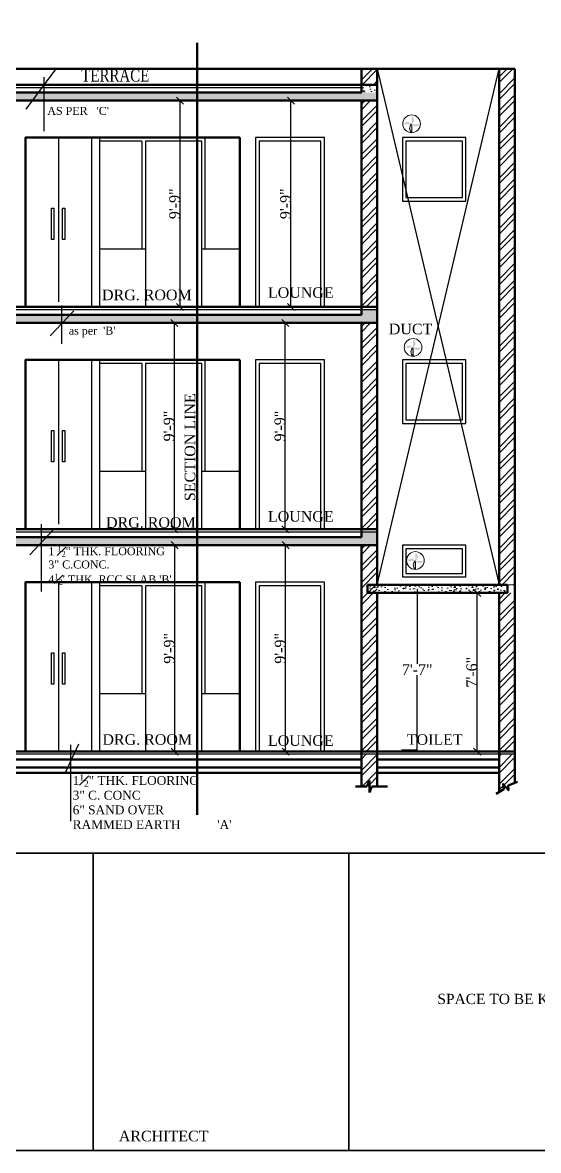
# Model space of a CAD drawing. Header units: feet. Extents: x 37458 to 42412, y -3338 to -325.
# Drawn here: x 41150 to 41442, y -1477 to -838 of the extents above; entities that cross this region are included whole.
import ezdxf

# ---------------------------------------------------------------- set-up
doc = ezdxf.new("R2010")
doc.units = ezdxf.units.FT
doc.header["$MEASUREMENT"] = 0
doc.header["$PDMODE"] = 35
doc.header["$PDSIZE"] = 8
doc.layers.get('Defpoints').update_dxf_attribs({"color": 52})
for name, color, linetype, plot in [('BLK_1_FLR_0_REGULAR_ROOM_2', 1, 'Continuous', False), ('BLK_1_FLR_0_REGULAR_ROOM_3', 1, 'Continuous', False), ('BLK_1_FLR_0_WC_BATH_HT', 3, 'Continuous', False), ('BLK_1_FLR_1_REGULAR_ROOM_4', 1, 'Continuous', False), ('BLK_1_FLR_1_REGULAR_ROOM_5', 1, 'Continuous', False), ('BLK_1_FLR_2_REGULAR_ROOM_4', 1, 'Continuous', False), ('BLK_1_FLR_2_REGULAR_ROOM_5', 1, 'Continuous', False)]:
    doc.layers.add(name, color=color, linetype=linetype, plot=plot)
for name, color, linetype, lineweight in [('dimensiom', 35, 'Continuous', 25), ('HAT', 8, 'Continuous', 13), ('Jonry', 243, 'Continuous', 20), ('SEAL', 102, 'Continuous', 35), ('TEXT', 7, 'Continuous', 30), ('walls', 1, 'Continuous', 50), ('WIN', 141, 'Continuous', 25)]:
    doc.layers.add(name, color=color, linetype=linetype, lineweight=lineweight)
doc.styles.add("4''", font='romai___.ttf', dxfattribs={"height": 7})
doc.styles.add('ARIEL', font='arial.ttf', dxfattribs={"width": 0.8, "height": 9})
doc.styles.get("Standard").update_dxf_attribs({"font": 'times.ttf', "height": 6})
doc.dimstyles.new('arrow', dxfattribs={"dimtxt": 6, "dimasz": 4, "dimexe": 3, "dimexo": 6, "dimgap": 0, "dimtad": 1, "dimzin": 3, "dimdsep": 46, "dimlunit": 4, "dimtxsty": 'Standard', "dimblk": 'OBLIQUE', "dimcen": 12, "dimclrd": 7, "dimclre": 256, "dimclrt": 7, "dimadec": 0, "dimazin": 0, "dimtfac": 1, "dimtofl": 0, "dimtmove": 0, "dimatfit": 3, "dimfxl": 3, "dimfxlon": 1, "dimtolj": 1, "dimtzin": 0, "dimlwd": -1, "dimlwe": -1, "dimarcsym": 0})
doc.dimstyles.get("Standard").update_dxf_attribs({"dimtxt": 0.18, "dimasz": 0.18, "dimexe": 0.18, "dimexo": 0.0625, "dimgap": 0.09, "dimtad": 0, "dimtih": 1, "dimtoh": 1, "dimdec": 1, "dimzin": 0, "dimdsep": 46, "dimlunit": 4, "dimtxsty": 'Standard', "dimcen": 0.09, "dimadec": 0, "dimazin": 0, "dimtfac": 1, "dimtdec": 1, "dimtofl": 0, "dimtmove": 0, "dimatfit": 3, "dimfxl": 1, "dimtolj": 1, "dimtzin": 0, "dimarcsym": 0})
pattern_1 = [(45, (0, -0.24), (-4.7729708, 4.7729708), []), (45, (3.182, -0.24), (-4.7729708, 4.7729708), [])]
pattern_2 = [(50, (0, -0.24), (7.1726018, -0.62752135), [0.75, -8.25]), (355, (0, -0.24), (-1.3875133, 7.5219213), [0.6, -6.6]), (100.4514, (0.598, -0.292), (5.7850938, 6.8943954), [0.6374019, -7.0114211]), (46.1842, (0, 1.76), (10.6724105, -1.6551901), [1.125, -12.375]), (96.6356, (0.889, 1.622), (9.346627, 9.7411787), [0.956103, -10.51713]), (351.1842, (0, 1.76), (9.3466195, 9.741186), [0.9, -9.9]), (21, (1, 1.26), (5.9690705, -4.0261889), [0.75, -8.25]), (326, (1, 1.26), (2.4331533, 7.2515005), [0.6, -6.6]), (71.4514, (1.4974, 0.9245), (8.4022263, 3.225305), [0.6374019, -7.0114211]), (37.5, (0, -0.24), (0.12159855, 3.32893854), [0, -6.52, 0, -6.7, 0, -6.625]), (7.5, (0, -0.24), (2.63069537, 3.94411712), [0, -3.82, 0, -6.37, 0, -2.525]), (327.5, (-2.23, -0.24), (5.33822436, -0.22554872), [0, -2.5, 0, -7.8, 0, -10.35]), (317.5, (-3.23, -0.24), (5.8318617, 1.0010498), [0, -3.25, 0, -5.18, 0, -7.35])]

# ---------------------------------------------------------------- blocks, each defined once
blk = doc.blocks.new('_Oblique')
at = {"layer": 'dimensiom', "color": 0, "lineweight": -2}
blk.add_line((-0.5, -0.5), (0.5, 0.5), dxfattribs=at)
blk = doc.blocks.new('*D297')
at = {"layer": 'Defpoints', "color": 0, "ltscale": 0.75, "transparency": 16777216}
for p in [(41407.38, -1161.37), (41419.78, -1161.37), (41414.25, -1251.37, -180.94)]:
    blk.add_point(p, dxfattribs=at)
at = {"layer": 'dimensiom', "ltscale": 0.75, "transparency": 16777216}
for p, q in [((41410.38, -1161.37), (41404.38, -1161.37)), ((41404.71, -1251.37), (41404.38, -1251.37))]:
    blk.add_line(p, q, dxfattribs=at)
at = {"layer": 'dimensiom', "color": 7, "ltscale": 0.75, "transparency": 16777216}
blk.add_line((41407.38, -1251.37), (41407.38, -1161.37), dxfattribs=at)
at = {"layer": 'dimensiom', "color": 7, "ltscale": 0.75, "transparency": 16777216, "xscale": 4, "yscale": 4, "zscale": 4}
for p, rotation in [((41407.38, -1161.37), 90), ((41407.38, -1251.37), 270)]:
    blk.add_blockref('_Oblique', p, dxfattribs=dict(at, rotation=rotation))
at = {"layer": 'dimensiom', "color": 7, "ltscale": 0.75, "transparency": 16777216, "insert": (41404.32, -1206.37), "char_height": 6, "attachment_point": 5, "rotation": 90}
blk.add_mtext('\\A1;7\'-6"', dxfattribs=at)
blk = doc.blocks.new('*D369')
at = {"layer": 'BLK_1_FLR_0_WC_BATH_HT', "color": 0, "lineweight": -2, "transparency": 16777216}
for p, q in [((41373.37, -1159.55), (41373.37, -1201.72)), ((41373.44, -1159.37), (41373.55, -1159.37)), ((41373.37, -1250.19), (41373.37, -1208.02)), ((41364.49, -1250.37), (41373.55, -1250.37))]:
    blk.add_line(p, q, dxfattribs=at)
at = {"layer": 'BLK_1_FLR_0_WC_BATH_HT', "color": 0, "transparency": 16777216}
for points in [[(41373.34, -1159.55), (41373.4, -1159.55), (41373.37, -1159.37)], [(41373.34, -1250.19), (41373.4, -1250.19), (41373.37, -1250.37)]]:
    blk.add_solid(points, dxfattribs=at)
at = {"layer": 'Defpoints', "color": 0, "transparency": 16777216}
for p in [(41373.37, -1159.37, -0.26), (41373.37, -1159.37), (41364.43, -1250.37)]:
    blk.add_point(p, dxfattribs=at)
at = {"layer": 'BLK_1_FLR_0_WC_BATH_HT', "color": 0, "transparency": 16777216, "insert": (41373.37, -1204.87), "char_height": 6, "attachment_point": 5}
blk.add_mtext('\\A1;7\'-7"', dxfattribs=at)
blk = doc.blocks.new('*D382')
at = {"layer": 'BLK_1_FLR_0_REGULAR_ROOM_2', "color": 7, "ltscale": 0.75, "transparency": 16777216}
blk.add_line((41235.91, -1251.37), (41235.91, -1134.37), dxfattribs=at)
at = {"layer": 'BLK_1_FLR_0_REGULAR_ROOM_2', "ltscale": 0.75, "transparency": 16777216}
for p, q in [((41238.82, -1134.37), (41238.91, -1134.37)), ((41238.86, -1251.37), (41238.91, -1251.37))]:
    blk.add_line(p, q, dxfattribs=at)
at = {"layer": 'Defpoints', "color": 0, "ltscale": 0.75, "transparency": 16777216}
for p in [(41226.93, -1134.37, -1146.48), (41235.91, -1134.37), (41225.39, -1251.37, -2582.82)]:
    blk.add_point(p, dxfattribs=at)
at = {"layer": 'BLK_1_FLR_0_REGULAR_ROOM_2', "color": 7, "ltscale": 0.75, "transparency": 16777216, "xscale": 4, "yscale": 4, "zscale": 4}
for p, rotation in [((41235.91, -1134.37), 90), ((41235.91, -1251.37), 270)]:
    blk.add_blockref('_Oblique', p, dxfattribs=dict(at, rotation=rotation))
at = {"layer": 'BLK_1_FLR_0_REGULAR_ROOM_2', "color": 7, "ltscale": 0.75, "transparency": 16777216, "insert": (41232.85, -1192.87), "char_height": 6, "attachment_point": 5, "rotation": 90}
blk.add_mtext('\\A1;9\'-9"', dxfattribs=at)
blk = doc.blocks.new('*D383')
at = {"layer": 'BLK_1_FLR_0_REGULAR_ROOM_3', "color": 7, "ltscale": 0.75, "transparency": 16777216}
blk.add_line((41298.77, -1251.37), (41298.77, -1134.37), dxfattribs=at)
at = {"layer": 'BLK_1_FLR_0_REGULAR_ROOM_3', "ltscale": 0.75, "transparency": 16777216}
for p, q in [((41301.68, -1134.37), (41301.77, -1134.37)), ((41301.73, -1251.37), (41301.77, -1251.37))]:
    blk.add_line(p, q, dxfattribs=at)
at = {"layer": 'Defpoints', "color": 0, "ltscale": 0.75, "transparency": 16777216}
for p in [(41289.79, -1134.37, -1146.48), (41298.77, -1134.37), (41288.25, -1251.37, -2582.82)]:
    blk.add_point(p, dxfattribs=at)
at = {"layer": 'BLK_1_FLR_0_REGULAR_ROOM_3', "color": 7, "ltscale": 0.75, "transparency": 16777216, "xscale": 4, "yscale": 4, "zscale": 4}
for p, rotation in [((41298.77, -1134.37), 90), ((41298.77, -1251.37), 270)]:
    blk.add_blockref('_Oblique', p, dxfattribs=dict(at, rotation=rotation))
at = {"layer": 'BLK_1_FLR_0_REGULAR_ROOM_3', "color": 7, "ltscale": 0.75, "transparency": 16777216, "insert": (41295.71, -1192.87), "char_height": 6, "attachment_point": 5, "rotation": 90}
blk.add_mtext('\\A1;9\'-9"', dxfattribs=at)
blk = doc.blocks.new('*D389')
at = {"layer": 'BLK_1_FLR_1_REGULAR_ROOM_4', "color": 7, "ltscale": 0.75, "transparency": 16777216}
blk.add_line((41235.75, -1125.37), (41235.75, -1008.37), dxfattribs=at)
at = {"layer": 'BLK_1_FLR_1_REGULAR_ROOM_4', "ltscale": 0.75, "transparency": 16777216}
for p, q in [((41238.66, -1008.37), (41238.75, -1008.37)), ((41238.7, -1125.37), (41238.75, -1125.37))]:
    blk.add_line(p, q, dxfattribs=at)
at = {"layer": 'Defpoints', "color": 0, "ltscale": 0.75, "transparency": 16777216}
for p in [(41226.77, -1008.37, -1146.48), (41235.75, -1008.37), (41225.23, -1125.37, -2582.82)]:
    blk.add_point(p, dxfattribs=at)
at = {"layer": 'BLK_1_FLR_1_REGULAR_ROOM_4', "color": 7, "ltscale": 0.75, "transparency": 16777216, "xscale": 4, "yscale": 4, "zscale": 4}
for p, rotation in [((41235.75, -1008.37), 90), ((41235.75, -1125.37), 270)]:
    blk.add_blockref('_Oblique', p, dxfattribs=dict(at, rotation=rotation))
at = {"layer": 'BLK_1_FLR_1_REGULAR_ROOM_4', "color": 7, "ltscale": 0.75, "transparency": 16777216, "insert": (41232.69, -1066.87), "char_height": 6, "attachment_point": 5, "rotation": 90}
blk.add_mtext('\\A1;9\'-9"', dxfattribs=at)
blk = doc.blocks.new('*D390')
at = {"layer": 'BLK_1_FLR_1_REGULAR_ROOM_5', "color": 7, "ltscale": 0.75, "transparency": 16777216}
blk.add_line((41298.61, -1125.37), (41298.61, -1008.37), dxfattribs=at)
at = {"layer": 'BLK_1_FLR_1_REGULAR_ROOM_5', "ltscale": 0.75, "transparency": 16777216}
for p, q in [((41301.52, -1008.37), (41301.61, -1008.37)), ((41301.57, -1125.37), (41301.61, -1125.37))]:
    blk.add_line(p, q, dxfattribs=at)
at = {"layer": 'Defpoints', "color": 0, "ltscale": 0.75, "transparency": 16777216}
for p in [(41289.63, -1008.37, -1146.48), (41298.61, -1008.37), (41288.09, -1125.37, -2582.82)]:
    blk.add_point(p, dxfattribs=at)
at = {"layer": 'BLK_1_FLR_1_REGULAR_ROOM_5', "color": 7, "ltscale": 0.75, "transparency": 16777216, "xscale": 4, "yscale": 4, "zscale": 4}
for p, rotation in [((41298.61, -1008.37), 90), ((41298.61, -1125.37), 270)]:
    blk.add_blockref('_Oblique', p, dxfattribs=dict(at, rotation=rotation))
at = {"layer": 'BLK_1_FLR_1_REGULAR_ROOM_5', "color": 7, "ltscale": 0.75, "transparency": 16777216, "insert": (41295.55, -1066.87), "char_height": 6, "attachment_point": 5, "rotation": 90}
blk.add_mtext('\\A1;9\'-9"', dxfattribs=at)
blk = doc.blocks.new('*D391')
at = {"layer": 'BLK_1_FLR_2_REGULAR_ROOM_4', "color": 7, "ltscale": 0.75, "transparency": 16777216}
blk.add_line((41238.94, -999.37), (41238.94, -882.37), dxfattribs=at)
at = {"layer": 'BLK_1_FLR_2_REGULAR_ROOM_4', "ltscale": 0.75, "transparency": 16777216}
for p, q in [((41241.84, -882.37), (41241.94, -882.37)), ((41241.89, -999.37), (41241.94, -999.37))]:
    blk.add_line(p, q, dxfattribs=at)
at = {"layer": 'Defpoints', "color": 0, "ltscale": 0.75, "transparency": 16777216}
for p in [(41229.96, -882.37, -1146.48), (41238.94, -882.37), (41228.42, -999.37, -2582.82)]:
    blk.add_point(p, dxfattribs=at)
at = {"layer": 'BLK_1_FLR_2_REGULAR_ROOM_4', "color": 7, "ltscale": 0.75, "transparency": 16777216, "xscale": 4, "yscale": 4, "zscale": 4}
for p, rotation in [((41238.94, -882.37), 90), ((41238.94, -999.37), 270)]:
    blk.add_blockref('_Oblique', p, dxfattribs=dict(at, rotation=rotation))
at = {"layer": 'BLK_1_FLR_2_REGULAR_ROOM_4', "color": 7, "ltscale": 0.75, "transparency": 16777216, "insert": (41235.88, -940.87), "char_height": 6, "attachment_point": 5, "rotation": 90}
blk.add_mtext('\\A1;9\'-9"', dxfattribs=at)
blk = doc.blocks.new('*D392')
at = {"layer": 'BLK_1_FLR_2_REGULAR_ROOM_5', "color": 7, "ltscale": 0.75, "transparency": 16777216}
blk.add_line((41301.8, -999.37), (41301.8, -882.37), dxfattribs=at)
at = {"layer": 'BLK_1_FLR_2_REGULAR_ROOM_5', "ltscale": 0.75, "transparency": 16777216}
for p, q in [((41304.71, -882.37), (41304.8, -882.37)), ((41304.75, -999.37), (41304.8, -999.37))]:
    blk.add_line(p, q, dxfattribs=at)
at = {"layer": 'Defpoints', "color": 0, "ltscale": 0.75, "transparency": 16777216}
for p in [(41292.82, -882.37, -1146.48), (41301.8, -882.37), (41291.28, -999.37, -2582.82)]:
    blk.add_point(p, dxfattribs=at)
at = {"layer": 'BLK_1_FLR_2_REGULAR_ROOM_5', "color": 7, "ltscale": 0.75, "transparency": 16777216, "xscale": 4, "yscale": 4, "zscale": 4}
for p, rotation in [((41301.8, -882.37), 90), ((41301.8, -999.37), 270)]:
    blk.add_blockref('_Oblique', p, dxfattribs=dict(at, rotation=rotation))
at = {"layer": 'BLK_1_FLR_2_REGULAR_ROOM_5', "color": 7, "ltscale": 0.75, "transparency": 16777216, "insert": (41298.74, -940.87), "char_height": 6, "attachment_point": 5, "rotation": 90}
blk.add_mtext('\\A1;9\'-9"', dxfattribs=at)

msp = doc.modelspace()

# ---------------------------------------------------------------- hatches: boundary and pattern name
at = {"layer": 'HAT', "ltscale": 0.75}
h = msp.add_hatch(dxfattribs=at)
h.set_pattern_fill('ANSI32', color=256, scale=18, style=0)
h.set_pattern_definition(pattern_1)
h.paths.add_polyline_path([(41341.7794, -873.3706), (41350.7794, -873.3706), (41350.7794, -864.3706), (41341.7794, -864.3706)])
h = msp.add_hatch(dxfattribs=at)
h.set_pattern_fill('ANSI32', color=256, scale=18, style=0)
h.set_pattern_definition(pattern_1)
h.paths.add_polyline_path([(41419.7794, -1156.8706), (41428.7794, -1156.8706), (41428.7794, -864.3706), (41419.7794, -864.3706)])
h = msp.add_hatch(dxfattribs=at)
h.set_pattern_fill('AR-CONC', color=256, style=0)
h.set_pattern_definition(pattern_2)
h.paths.add_polyline_path([(41341.7794, -877.8706), (41350.7794, -877.8706), (41350.7794, -873.3706), (41341.7794, -873.3706)])
h = msp.add_hatch(dxfattribs=at)
h.set_pattern_fill('AR-CONC', color=256, style=0)
h.set_pattern_definition(pattern_2)
h.paths.add_polyline_path([(40960.7794, -877.8706), (41350.7794, -877.8706), (41350.7794, -882.3706), (40960.7794, -882.3706)])
h = msp.add_hatch(dxfattribs=at)
h.set_pattern_fill('ANSI32', color=256, scale=18, style=0)
h.set_pattern_definition([(45, (208.5, 251.76), (-4.7729708, 4.7729708), []), (45, (211.682, 251.76), (-4.7729708, 4.7729708), [])])
h.paths.add_polyline_path([(41341.7794, -999.3706), (41350.7794, -999.3706), (41350.7794, -882.3706), (41341.7794, -882.3706)])
h = msp.add_hatch(dxfattribs=at)
h.set_pattern_fill('AR-CONC', color=256, style=0)
h.set_pattern_definition(pattern_2)
h.paths.add_polyline_path([(41341.7794, -1008.3706), (41350.7794, -1008.3706), (41350.7794, -1000.8706), (41341.7794, -1000.8706)])
h.paths.add_polyline_path([(41077.3417, -1008.3706), (41341.7794, -1008.3706), (41341.7794, -1003.8706), (41077.3417, -1003.8706)])
h = msp.add_hatch(dxfattribs=at)
h.set_pattern_fill('ANSI32', color=256, scale=18, style=0)
h.set_pattern_definition([(45, (208.5, 125.76), (-4.7729708, 4.7729708), []), (45, (211.682, 125.76), (-4.7729708, 4.7729708), [])])
h.paths.add_polyline_path([(41341.7794, -1125.3706), (41350.7794, -1125.3706), (41350.7794, -1008.3706), (41341.7794, -1008.3706)])
h = msp.add_hatch(dxfattribs=at)
h.set_pattern_fill('AR-CONC', color=256, style=0)
h.set_pattern_definition([(50, (-3e-11, -126.24), (7.1726018, -0.62752135), [0.75, -8.25]), (355, (-3e-11, -126.24), (-1.3875133, 7.5219213), [0.6, -6.6]), (100.4514, (0.598, -126.292), (5.7850938, 6.8943954), [0.6374019, -7.0114211]), (46.1842, (-3e-11, -124.24), (10.6724105, -1.6551901), [1.125, -12.375]), (96.6356, (0.889, -124.378), (9.346627, 9.7411787), [0.956103, -10.51713]), (351.1842, (-3e-11, -124.24), (9.3466195, 9.741186), [0.9, -9.9]), (21, (1, -124.74), (5.9690705, -4.0261889), [0.75, -8.25]), (326, (1, -124.74), (2.4331533, 7.2515005), [0.6, -6.6]), (71.4514, (1.4974, -125.0755), (8.4022263, 3.225305), [0.6374019, -7.0114211]), (37.5, (-3e-11, -126.24), (0.12159855, 3.32893854), [0, -6.52, 0, -6.7, 0, -6.625]), (7.5, (-3e-11, -126.24), (2.63069537, 3.94411712), [0, -3.82, 0, -6.37, 0, -2.525]), (327.5, (-2.23, -126.24), (5.33822436, -0.22554872), [0, -2.5, 0, -7.8, 0, -10.35]), (317.5, (-3.23, -126.24), (5.8318617, 1.0010498), [0, -3.25, 0, -5.18, 0, -7.35])])
h.paths.add_polyline_path([(41341.7794, -1134.3706), (41350.7794, -1134.3706), (41350.7794, -1126.8706), (41341.7794, -1126.8706)])
h.paths.add_polyline_path([(41077.3417, -1134.3706), (41341.7794, -1134.3706), (41341.7794, -1129.8706), (41077.3417, -1129.8706)])
h = msp.add_hatch(dxfattribs=at)
h.set_pattern_fill('ANSI32', color=256, scale=18, style=0)
h.set_pattern_definition([(45, (208.5, -0.24), (-4.7729708, 4.7729708), []), (45, (211.682, -0.24), (-4.7729708, 4.7729708), [])])
h.paths.add_polyline_path([(41341.7794, -1251.3706), (41350.7794, -1251.3706), (41350.7794, -1134.3706), (41341.7794, -1134.3706)])
h = msp.add_hatch(dxfattribs=at)
h.set_pattern_fill('AR-CONC', color=256, style=0)
h.set_pattern_definition(pattern_2)
h.paths.add_polyline_path([(41345.2172, -1161.3706), (41424.2794, -1161.3706), (41424.2794, -1156.8706), (41345.2172, -1156.8706)])
h = msp.add_hatch(dxfattribs=at)
h.set_pattern_fill('ANSI32', color=256, scale=18, style=0)
h.set_pattern_definition(pattern_1)
h.paths.add_polyline_path([(41419.7794, -1161.3706), (41428.7794, -1161.3706), (41428.7794, -1251.3706), (41419.7794, -1251.3706)])
h = msp.add_hatch(dxfattribs=at)
h.set_pattern_fill('ANSI32', color=256, scale=18, style=0)
h.set_pattern_definition(pattern_1)
h.paths.add_polyline_path([(41341.7794, -1271.4424), (41341.7794, -1252.8706), (41350.7794, -1252.8706), (41350.7794, -1271.4424), (41347.7572, -1271.4424), (41346.2785, -1274.8571), (41346.2785, -1267.922), (41344.8799, -1271.4424)])
h = msp.add_hatch(dxfattribs=at)
h.set_pattern_fill('ANSI32', color=256, scale=18, style=0)
h.set_pattern_definition(pattern_1)
edge = h.paths.add_edge_path()
edge.add_line((41419.7794, -1274.6821), (41419.7794, -1252.8706))
edge.add_line((41419.7794, -1252.8706), (41428.7794, -1252.8706))
edge.add_line((41428.7794, -1252.8706), (41428.7794, -1269.2108))
edge.add_line((41428.7794, -1269.2108), (41425.0093, -1270.8866))
edge.add_line((41425.0093, -1270.8866), (41425.0093, -1273.4035))
edge.add_line((41425.0093, -1273.4035), (41422.0612, -1269.9866))
edge.add_line((41422.0612, -1269.9866), (41422.5525, -1272.8913))
edge.add_line((41422.5525, -1272.8913), (41419.7794, -1274.5556))
at = {"layer": 'Jonry', "ltscale": 0.75}
h = msp.add_hatch(color=256, dxfattribs=at)
h.paths.add_polyline_path([(41370.2662, -891.0724), (41370.2662, -895.7621, 0.00326813), (41370.2967, -895.742, -0.00139375), (41370.2881, -895.7289, 0.00139375), (41370.2967, -895.742, 0.53786413)])
h.paths.add_polyline_path([(41374.9559, -895.7621), (41370.316, -895.7621, 0.00043582), (41370.3119, -895.7648, 0.53254552)])
h.paths.add_polyline_path([(41370.2662, -895.7953, 0.52832187), (41370.2662, -900.4186)])
h.paths.add_polyline_path([(41365.5984, -895.7621), (41370.2442, -895.7621, 0.53291402)])
h = msp.add_hatch(color=256, dxfattribs=at)
h.paths.add_polyline_path([(41371.0688, -1017.784), (41371.0688, -1022.4737, 0.00326813), (41371.0994, -1022.4535, -0.00139375), (41371.0908, -1022.4405, 0.00139375), (41371.0994, -1022.4535, 0.53786413)])
h.paths.add_polyline_path([(41375.7585, -1022.4737), (41371.1187, -1022.4737, 0.00043582), (41371.1146, -1022.4763, 0.53254552)])
h.paths.add_polyline_path([(41371.0688, -1022.5069, 0.52832187), (41371.0688, -1027.1302)])
h.paths.add_polyline_path([(41366.4011, -1022.4737), (41371.0469, -1022.4737, 0.53291402)])
h = msp.add_hatch(color=256, dxfattribs=at)
h.paths.add_polyline_path([(41372.3736, -1138.5884), (41372.3736, -1143.2781, 0.00326813), (41372.4041, -1143.2579, -0.00139375), (41372.3956, -1143.2448, 0.00139375), (41372.4041, -1143.2579, 0.53786413)])
h.paths.add_polyline_path([(41377.0633, -1143.2781), (41372.4234, -1143.2781, 0.00043582), (41372.4193, -1143.2807, 0.53254552)])
h.paths.add_polyline_path([(41372.3736, -1143.3113, 0.52832187), (41372.3736, -1147.9345)])
h.paths.add_polyline_path([(41367.7059, -1143.2781), (41372.3516, -1143.2781, 0.53291402)])

# ---------------------------------------------------------------- linework, layer by layer
at = {"layer": 'HAT', "ltscale": 0.75}
msp.add_line((41428.7794, -864.3706, -922.4133), (41428.7794, -864.3706, -922.4133), dxfattribs=at)
at = {"layer": 'HAT', "ltscale": 0.75, "elevation": -927.7801}
msp.add_lwpolyline([(41419.7794, -1156.8706), (41428.7794, -1156.8706), (41428.7794, -864.3706), (41419.7794, -864.3706)], close=True, dxfattribs=at)
at = {"layer": 'Jonry', "ltscale": 0.75}
for p, q in [((41370.2662, -900.4518, 30.9954), (41370.2662, -896.4548, 30.9954)), ((41371.0688, -1027.1634, 30.9954), (41371.0688, -1023.1664, 30.9954)), ((41372.3736, -1147.9677, 30.9954), (41372.3736, -1143.9708, 30.9954))]:
    msp.add_line(p, q, dxfattribs=at)
for centre in [(41370.2312, -895.5492, 18.7082), (41371.0338, -1022.2607, 18.7082), (41372.3386, -1143.0651, 18.7082)]:
    msp.add_circle(centre, 5.0224, dxfattribs=at)
for centre in [(41371.8432, -898.107, 30.9954), (41372.6459, -1024.8185, 30.9954), (41373.9507, -1145.6229, 30.9954)]:
    msp.add_arc(centre, 2.7984, 123.0770733, 236.9229267, dxfattribs=at)
at = {"layer": 'SEAL', "ltscale": 0.75}
for p, q in [((41189.6892, -1308.9249, -18.5905), (41189.6892, -1477.4414, -15.0998)), ((41334.589, -1308.9249, -18.5905), (41334.589, -1477.4414, -15.0998)), ((39686.5661, -1477.4414), (41535.168, -1477.4414)), ((39686.5661, -1477.4414), (41535.168, -1477.4414))]:
    msp.add_line(p, q, dxfattribs=at)
msp.add_lwpolyline([(39686.5661, -325.4414), (41535.168, -325.4414), (41535.168, -1308.9249), (39686.5661, -1308.9249)], close=True, dxfattribs=at)
at = {"layer": 'TEXT'}
for p, q in [((41168.5155, -864.3706, -924.7844), (41151.5431, -887.1462, -1178.3535)), ((41161.698, -869.129, -914.7847), (41161.698, -899.6647, -914.7847)), ((41178.6887, -1001.5024, -1197.524), (41165.3251, -1015.6714, -1443.0927)), ((41171.7961, -998.4458, -1179.524), (41171.7961, -1020.2463, -1179.524)), ((41160.1832, -1122.5513, -1191.6253), (41160.1832, -1160.5386, -1191.6253)), ((41167.0759, -1125.608, -1209.6253), (41153.7122, -1139.7769, -1455.194))]:
    msp.add_line(p, q, dxfattribs=at)
at = {"layer": 'TEXT', "lineweight": 25}
for p, q in [((41174.0858, -1263.2089, -1095.6488), (41181.5869, -1246.8933, -1095.6488)), ((41176.7699, -1247.632, -1095.6488), (41176.7699, -1290.8795, -1126.6442))]:
    msp.add_line(p, q, dxfattribs=at)
at = {"layer": 'walls', "ltscale": 0.75}
for p, q in [((41248.7313, -1287.1847, -945.7801), (41248.7313, -849.6692, -914.7847)), ((41419.7794, -864.3706, -922.2693), (40960.7794, -864.3706, -914.9286)), ((41341.7794, -877.8706, -914.7847), (41341.7794, -864.3706, -914.7847)), ((41350.7794, -1156.8706, -914.7847), (41350.7794, -864.3706, -914.7847)), ((41419.7794, -1156.8706, -914.7847), (41419.7794, -864.3706, -914.7847)), ((41428.7794, -864.3706, -914.7847), (41419.7794, -864.3706, -914.7847)), ((41428.7794, -864.3706, -922.4133), (41419.7794, -864.3706, -922.2693)), ((41428.7794, -1268.9708, -945.7801), (41428.7794, -864.3706, -914.7847)), ((41350.7794, -873.3706, -914.7706), (40956.2794, -873.3706, -914.699)), ((40960.7794, -877.8706, -772.643), (41341.7794, -877.8706, -639.2864)), ((41350.7794, -882.3706, -923.443), (40956.2794, -882.3706, -944.2445)), ((41341.7794, -1003.8706, -914.7847), (41341.7794, -882.3706, -914.7847)), ((41151.2794, -903.3706, -1515.7918), (41151.2794, -999.3706, -1515.7918)), ((41272.7794, -903.3706, -932.7847), (41193.2794, -903.3706, -1179.4035)), ((41272.7794, -903.3706, -1135.2575), (41272.7794, -999.3706, -1135.2575)), ((41350.7794, -903.3706, -1515.7918), (41350.7794, -999.3706, -1515.7918)), ((41069.7794, -999.3706, -1438.8365), (41350.7794, -999.3706, -1341.1428)), ((41350.7794, -1008.3706, -1125.8747), (41077.3417, -1008.3706, -1509.791)), ((41077.3417, -1008.3706, -1341.8057), (41350.7794, -1008.3706, -1243.3554)), ((41142.2794, -1003.8706, -1447.0203), (41341.7794, -1003.8706, -1352.5407)), ((41341.7794, -1129.8706, -914.7847), (41341.7794, -1008.3706, -914.7847)), ((41151.2794, -1029.3706, -1414.1523), (41151.2794, -1125.3706, -1414.1523)), ((41272.7794, -1029.3706, -831.1452), (41193.2794, -1029.3706, -1077.764)), ((41272.7794, -1029.3706, -1033.618), (41272.7794, -1125.3706, -1033.618)), ((41350.7794, -1029.3706, -1414.1523), (41350.7794, -1125.3706, -1414.1523)), ((41069.7794, -1125.3706, -1337.197), (41350.7794, -1125.3706, -1239.5033)), ((41142.2794, -1129.8706, -1345.3808), (41341.7794, -1129.8706, -1250.9012)), ((41350.7794, -1134.3706, -1024.2353), (41077.3417, -1134.3706, -1408.1515)), ((41077.3417, -1134.3706, -1240.1662), (41350.7794, -1134.3706, -1141.7159)), ((41341.7794, -1271.2024, -945.7801), (41341.7794, -1134.3706, -914.7847)), ((41151.2794, -1155.3706, -1312.5128), (41151.2794, -1251.3706, -1312.5128)), ((41272.7794, -1155.3706, -729.5057), (41193.2794, -1155.3706, -976.1245)), ((41272.7794, -1155.3706, -931.9785), (41272.7794, -1251.3706, -931.9785)), ((41424.5863, -1156.8706, -1114.0085), (41345.2172, -1156.8706, -1111.803)), ((41345.2172, -1161.3706, -914.7847), (41345.2172, -1156.8706, -914.7847)), ((41424.5863, -1161.3706, -914.7847), (41424.5863, -1156.8706, -914.7847)), ((41424.5863, -1161.3706, -1114.0085), (41345.2172, -1161.3706, -1111.803)), ((41350.7794, -1271.2024, -945.7801), (41350.7794, -1161.3706, -914.7847)), ((41419.7794, -1274.4421, -945.7801), (41419.7794, -1161.3706, -914.7847)), ((41428.7794, -1251.3706, -1114.1251), (41040.2794, -1251.3706, -1103.329)), ((41341.7794, -1255.8706, -1095.6488), (41142.2794, -1255.8706, -1095.6488)), ((41419.7794, -1255.8706, -1095.6488), (41350.7794, -1255.8706, -1095.6488)), ((41341.7794, -1260.3706, -1095.6488), (41142.2794, -1260.3706, -1095.6488)), ((41142.2794, -1263.3706, -1014.2167), (41295.2794, -1263.3706, -1014.2167)), ((41341.7794, -1263.3706, -1106.3948), (41142.2794, -1263.3706, -1063.1503)), ((41299.7794, -1263.3706, -1014.2167), (41341.7794, -1263.3706, -1014.2167)), ((41419.7794, -1260.3706, -1095.6488), (41350.7794, -1260.3706, -1095.6488)), ((41350.7794, -1263.3706, -1014.2167), (41419.7794, -1263.3706, -1014.2167)), ((41419.7794, -1263.3706, -1123.3025), (41350.7794, -1263.3706, -1108.3457)), ((41338.3154, -1271.2024, -1213.1427), (41344.8799, -1271.2024, -1213.1427)), ((41346.2785, -1267.682, -1213.1427), (41344.8799, -1271.2024, -1213.1427)), ((41346.2785, -1267.682, -1213.1427), (41346.2785, -1274.6171, -1213.1427)), ((41346.2785, -1274.6171, -1213.1427), (41347.7572, -1271.2024, -1213.1427)), ((41347.7572, -1271.2024, -1213.1427), (41356.5672, -1271.2024, -1213.1427))]:
    msp.add_line(p, q, dxfattribs=at)
at = {"layer": 'walls', "lineweight": 25, "ltscale": 0.75}
for p, q in [((41350.7794, -1156.8706, -914.7847), (41419.7794, -864.3706, -914.7847)), ((41350.7794, -864.3706, -914.7847), (41419.7794, -1156.8706, -914.7847))]:
    msp.add_line(p, q, dxfattribs=at)
at = {"layer": 'walls', "lineweight": 30, "ltscale": 0.75}
for p, q in [((41193.2794, -903.3706, -914.7847), (41193.2794, -999.3706, -914.7847)), ((41193.2794, -966.3706, -1395.9), (41219.2794, -966.3706, -1386.8607)), ((41219.2794, -966.3706, -815.3527), (41219.2794, -999.3706, -815.3527)), ((41251.2794, -966.3706, -995.9312), (41272.7794, -966.3706, -1117.2575)), ((41251.2794, -999.3706, -815.3527), (41251.2794, -966.3706, -977.9312)), ((41193.2794, -1029.3706, -914.7847), (41193.2794, -1125.3706, -914.7847)), ((41193.2794, -1092.3706, -1312.2605), (41219.2794, -1092.3706, -1303.2212)), ((41219.2794, -1092.3706, -731.7132), (41219.2794, -1125.3706, -731.7132)), ((41251.2794, -1092.3706, -912.2918), (41272.7794, -1092.3706, -1033.618)), ((41251.2794, -1125.3706, -731.7132), (41251.2794, -1092.3706, -894.2918)), ((41193.2794, -1155.3706, -914.7847), (41193.2794, -1251.3706, -914.7847)), ((41193.2794, -1218.3706, -1210.621), (41219.2794, -1218.3706, -1201.5817)), ((41219.2794, -1218.3706, -630.0737), (41219.2794, -1251.3706, -630.0737)), ((41251.2794, -1218.3706, -810.6523), (41272.7794, -1218.3706, -931.9785)), ((41251.2794, -1251.3706, -630.0737), (41251.2794, -1218.3706, -792.6523))]:
    msp.add_line(p, q, dxfattribs=at)
at = {"layer": 'walls', "ltscale": 0.75}
for points, elevation in [([(41193.2794, -903.3706), (41151.2794, -903.3706), (41151.2794, -999.3706)], -914.7847), ([(41193.2794, -1029.3706), (41151.2794, -1029.3706), (41151.2794, -1125.3706)], -914.7847), ([(41193.2794, -1155.3706), (41151.2794, -1155.3706), (41151.2794, -1251.3706)], -914.7847), ([(41418.1101, -1275.3176), (41422.5525, -1272.6513), (41422.0612, -1269.7466), (41425.1321, -1273.3059), (41425.0093, -1270.6466), (41430.2094, -1268.4784)], -945.7801)]:
    msp.add_lwpolyline(points, dxfattribs=dict(at, elevation=elevation))
at = {"layer": 'WIN'}
for p, q in [((40960.7794, -874.8706, -732.4628), (41341.7794, -874.8706, -690.6767)), ((41188.7794, -903.3706, -1193.363), (41151.2794, -903.3706, -1309.6926)), ((41170.0294, -903.3706, -1233.5278), (41170.0294, -996.3706, -1233.5278)), ((41188.7794, -903.3706, -914.7847), (41188.7794, -996.3706, -914.7847)), ((41188.7794, -903.3706, -914.7847), (41188.7794, -999.3706, -914.7847)), ((41077.3417, -1000.8706, -1366.9512), (41350.7794, -1000.8706, -1325.7739)), ((41188.7794, -1029.3706, -1091.7235), (41151.2794, -1029.3706, -1208.0531)), ((41170.0294, -1029.3706, -1131.8883), (41170.0294, -1122.3706, -1131.8883)), ((41188.7794, -1029.3706, -813.1452), (41188.7794, -1122.3706, -813.1452)), ((41188.7794, -1029.3706, -914.7847), (41188.7794, -1125.3706, -914.7847)), ((41077.3417, -1126.8706, -1265.3117), (41350.7794, -1126.8706, -1224.1344)), ((41188.7794, -1155.3706, -990.084), (41151.2794, -1155.3706, -1106.4136)), ((41170.0294, -1155.3706, -1233.5278), (41170.0294, -1251.3706, -1233.5278)), ((41188.7794, -1155.3706, -914.7847), (41188.7794, -1251.3706, -914.7847)), ((41428.7794, -1252.8706, -989.9036), (41142.2794, -1252.8706, -1090.3878))]:
    msp.add_line(p, q, dxfattribs=at)
at = {"layer": 'WIN', "ltscale": 0.75}
for points, elevation in [([(41217.2794, -903.3706), (41193.2794, -903.3706)], -815.3527), ([(41217.2794, -905.3706), (41193.2794, -905.3706)], -815.3527), ([(41253.2794, -966.3706), (41253.2794, -903.3706), (41217.2794, -903.3706)], -815.3527), ([(41217.2794, -905.3706), (41217.2794, -966.3706)], -815.3527), ([(41251.2794, -999.3706), (41251.2794, -905.3706), (41219.2794, -905.3706), (41219.2794, -966.3706)], -815.3527), ([(41217.2794, -1029.3706), (41193.2794, -1029.3706)], -731.7132), ([(41217.2794, -1031.3706), (41193.2794, -1031.3706)], -731.7132), ([(41253.2794, -1092.3706), (41253.2794, -1029.3706), (41217.2794, -1029.3706)], -731.7132), ([(41217.2794, -1031.3706), (41217.2794, -1092.3706)], -731.7132), ([(41251.2794, -1125.3706), (41251.2794, -1031.3706), (41219.2794, -1031.3706), (41219.2794, -1092.3706)], -731.7132), ([(41217.2794, -1155.3706), (41193.2794, -1155.3706)], -630.0737), ([(41253.2794, -1218.3706), (41253.2794, -1155.3706), (41217.2794, -1155.3706)], -630.0737), ([(41217.2794, -1157.3706), (41193.2794, -1157.3706)], -630.0737), ([(41217.2794, -1157.3706), (41217.2794, -1218.3706)], -630.0737), ([(41251.2794, -1251.3706), (41251.2794, -1157.3706), (41219.2794, -1157.3706), (41219.2794, -1218.3706)], -630.0737)]:
    msp.add_lwpolyline(points, dxfattribs=dict(at, elevation=elevation))
at = {"layer": 'WIN'}
for points, elevation in [([(41320.7794, -999.3706), (41320.7794, -903.3706), (41281.7794, -903.3706), (41281.7794, -999.3706)], -2116.7989), ([(41318.7794, -999.3706), (41318.7794, -905.3706), (41283.7794, -905.3706), (41283.7794, -999.3706)], -2116.7989), ([(41320.7794, -1125.3706), (41320.7794, -1029.3706), (41281.7794, -1029.3706), (41281.7794, -1125.3706)], -2015.1594), ([(41318.7794, -1125.3706), (41318.7794, -1031.3706), (41283.7794, -1031.3706), (41283.7794, -1125.3706)], -2015.1594), ([(41320.7794, -1251.3706), (41320.7794, -1155.3706), (41281.7794, -1155.3706), (41281.7794, -1251.3706)], -2015.1594), ([(41318.7794, -1251.3706), (41318.7794, -1157.3706), (41283.7794, -1157.3706), (41283.7794, -1251.3706)], -2015.1594)]:
    msp.add_lwpolyline(points, dxfattribs=dict(at, elevation=elevation))
at = {"layer": 'WIN', "ltscale": 0.75}
for points, elevation in [([(41365.0294, -939.3706), (41401.0294, -939.3706), (41401.0294, -903.3706), (41365.0294, -903.3706)], -2147.7944), ([(41367.0294, -937.3706), (41399.0294, -937.3706), (41399.0294, -905.3706), (41367.0294, -905.3706)], -2147.7944), ([(41365.0294, -1065.3706), (41401.0294, -1065.3706), (41401.0294, -1029.3706), (41365.0294, -1029.3706)], -2028.1549), ([(41367.0294, -1063.3706), (41399.0294, -1063.3706), (41399.0294, -1031.3706), (41367.0294, -1031.3706)], -2028.1549), ([(41365.0294, -1152.3706), (41401.0294, -1152.3706), (41401.0294, -1134.3706), (41365.0294, -1134.3706)], -945.7801), ([(41367.0294, -1150.3706), (41399.0294, -1150.3706), (41399.0294, -1136.3706), (41367.0294, -1136.3706)], -945.7801)]:
    msp.add_lwpolyline(points, close=True, dxfattribs=dict(at, elevation=elevation))
at = {"layer": 'WIN'}
for points, elevation in [([(41166.0901, -943.351), (41167.3289, -943.351), (41167.3289, -961.0883), (41166.0901, -961.0883)], -1264.5232), ([(41172.3341, -943.351), (41173.5729, -943.351), (41173.5729, -961.0883), (41172.3341, -961.0883)], -1264.5232), ([(41166.0901, -1069.351), (41167.3289, -1069.351), (41167.3289, -1087.0883), (41166.0901, -1087.0883)], -1162.8837), ([(41172.3341, -1069.351), (41173.5729, -1069.351), (41173.5729, -1087.0883), (41172.3341, -1087.0883)], -1162.8837), ([(41166.0901, -1195.351), (41167.3289, -1195.351), (41167.3289, -1213.0883), (41166.0901, -1213.0883)], -1264.5232), ([(41172.3341, -1195.351), (41173.5729, -1195.351), (41173.5729, -1213.0883), (41172.3341, -1213.0883)], -1264.5232)]:
    msp.add_lwpolyline(points, close=True, dxfattribs=dict(at, elevation=elevation))

# ---------------------------------------------------------------- texts
at = {"layer": 'TEXT', "ltscale": 0.5, "insert": (41202.2376, -864.5804, -1000.9051), "char_height": 9, "width": 83.801825, "attachment_point": 2, "style": 'ARIEL'}
msp.add_mtext('\\A1;{\\fTimes New Roman|b0|i0|c0|p18;\\H0.7778x;TERRACE}', dxfattribs=at)
at = {"layer": 'TEXT', "lineweight": 25, "attachment_point": 1, "style": "4''"}
for s, insert, char_height, width in [("\\A1;{\\fRomantic|b0|i0|c2|p2;AS PER   'C'}", (41163.7234, -885.9621, -919.2556), 4.5, 45.706667), ("\\A1;{\\fRomantic|b0|i0|c2|p2;as per \\H1.001x; 'B' }", (41175.8973, -1010.5451, -902.6834), 4.5, 29.069459), ('\\A1;{\\fRomantic|b0|i0|c2|p2;1 \\H0.7x;\\S1#2;\\H1.429x;" THK. FLOORING\\P3" C.CONC. \\P4\\H0.7x;\\S1#2;\\H1.429x;\' THK. RCC SLAB \'B\' }', (41164.2845, -1134.6506, -914.7847), 4.5, 75.4186), ('\\A1;{\\fRomantic|b0|i0|c2|p2;1\\H0.7x;\\S1#2;\\H1.429x;" THK. FLOORING\\P3" C. CONC \\P6" SAND OVER\\PRAMMED EARTH^I^I\'A\'}', (41178.0991, -1264.2368, -1126.6442), 5, 88.443586)]:
    msp.add_mtext(s, dxfattribs=dict(at, insert=insert, char_height=char_height, width=width))
at = {"layer": 'TEXT', "ltscale": 0.75, "attachment_point": 1}
for s, insert, char_height, width in [('\\A1;{\\H0.75x;DRG. ROOM}', (41194.6994, -989.518, -1094.8054), 8, 53.017836), ('\\A1;{\\H0.75x;LOUNGE}', (41288.7699, -988.1712, -914.7847), 8, 43.367587), ('\\A1;{\\H0.75x;DUCT}', (41357.2814, -1008.835, -914.7847), 8, 43.367587), ('\\A1;{\\H0.75x;DRG. ROOM}', (41196.9837, -1118.5402, -993.1659), 8, 53.017836), ('\\A1;{\\H0.75x;LOUNGE}', (41288.7699, -1115.0404, -914.7847), 8, 43.367587), ('\\A1;{\\H0.75x;DRG. ROOM}', (41194.9232, -1241.518, -891.5264), 8, 53.017836), ('\\A1;{\\H0.75x;LOUNGE}', (41288.7699, -1242.109, -914.7847), 8, 43.367587), ('\\A1;{\\H0.75x;TOILET}', (41367.4694, -1241.518, -891.5264), 8, 33.488986), ('SPACE TO BE KEPT BLANK', (41384.8168, -1388.6676), 5.8, 110.979847), ('ARCHITECT', (41204.2304, -1466.2773, -8.8016), 6, 49.708724)]:
    msp.add_mtext(s, dxfattribs=dict(at, insert=insert, char_height=char_height, width=width))
at = {"layer": 'TEXT', "ltscale": 0.75, "insert": (41241.5653, -1109.4128, -914.7847), "char_height": 8, "width": 65.366162, "attachment_point": 1, "rotation": 90}
msp.add_mtext('\\A1;{\\H0.75x;SECTION LINE}', dxfattribs=at)

# ---------------------------------------------------------------- dimensions: what is measured, and where the dimension line sits
at = {"layer": 'BLK_1_FLR_0_REGULAR_ROOM_2', "color": 1, "ltscale": 0.75}
dim = msp.add_linear_dim(base=(41235.9113, -1134.3706), p1=(41225.3895, -1251.3706, -2582.819), p2=(41226.9291, -1134.3706, -1146.4831), angle=90, dimstyle='arrow', override={"dimfxl": 6}, dxfattribs=at)
dim.commit()
dim.dimension.update_dxf_attribs({"geometry": '*D382', "text_midpoint": (41232.8508, -1192.8706)})
at = {"layer": 'BLK_1_FLR_0_REGULAR_ROOM_3', "color": 1, "ltscale": 0.75}
dim = msp.add_linear_dim(base=(41298.7739, -1134.3706), p1=(41288.2521, -1251.3706, -2582.819), p2=(41289.7917, -1134.3706, -1146.4831), angle=90, dimstyle='arrow', override={"dimfxl": 6}, dxfattribs=at)
dim.commit()
dim.dimension.update_dxf_attribs({"geometry": '*D383', "text_midpoint": (41295.7133, -1192.8706)})
at = {"layer": 'BLK_1_FLR_0_WC_BATH_HT'}
dim = msp.add_linear_dim(base=(41373.3733, -1159.3706, -1076.3226), p1=(41364.4266, -1250.3706, -1076.3226), p2=(41373.3733, -1159.3706, -1076.5854), angle=90, dimstyle='Standard', dxfattribs=at)
dim.commit()
dim.dimension.update_dxf_attribs({"geometry": '*D369', "text_midpoint": (41373.3733, -1204.8706, -1076.3226)})
at = {"layer": 'BLK_1_FLR_1_REGULAR_ROOM_4', "color": 1, "ltscale": 0.75}
dim = msp.add_linear_dim(base=(41235.7496, -1008.3706, -154.8519), p1=(41225.2278, -1125.3706, -2737.6709), p2=(41226.7674, -1008.3706, -1301.335), angle=90, dimstyle='arrow', override={"dimfxl": 6}, dxfattribs=at)
dim.commit()
dim.dimension.update_dxf_attribs({"geometry": '*D389', "text_midpoint": (41232.6891, -1066.8706, -154.8519)})
at = {"layer": 'BLK_1_FLR_1_REGULAR_ROOM_5', "color": 1, "ltscale": 0.75}
dim = msp.add_linear_dim(base=(41298.6122, -1008.3706, -154.8519), p1=(41288.0904, -1125.3706, -2737.6709), p2=(41289.63, -1008.3706, -1301.335), angle=90, dimstyle='arrow', override={"dimfxl": 6}, dxfattribs=at)
dim.commit()
dim.dimension.update_dxf_attribs({"geometry": '*D390', "text_midpoint": (41295.5516, -1066.8706, -154.8519)})
at = {"layer": 'BLK_1_FLR_2_REGULAR_ROOM_4', "color": 1, "ltscale": 0.75}
dim = msp.add_linear_dim(base=(41238.9384, -882.3706, -70.8819), p1=(41228.4166, -999.3706, -2653.7008), p2=(41229.9562, -882.3706, -1217.365), angle=90, dimstyle='arrow', override={"dimfxl": 6}, dxfattribs=at)
dim.commit()
dim.dimension.update_dxf_attribs({"geometry": '*D391', "text_midpoint": (41235.8778, -940.8706, -70.8819)})
at = {"layer": 'BLK_1_FLR_2_REGULAR_ROOM_5', "color": 1, "ltscale": 0.75}
dim = msp.add_linear_dim(base=(41301.8009, -882.3706, -70.8819), p1=(41291.2791, -999.3706, -2653.7008), p2=(41292.8187, -882.3706, -1217.365), angle=90, dimstyle='arrow', override={"dimfxl": 6}, dxfattribs=at)
dim.commit()
dim.dimension.update_dxf_attribs({"geometry": '*D392', "text_midpoint": (41298.7404, -940.8706, -70.8819)})
at = {"layer": 'dimensiom', "ltscale": 0.75}
dim = msp.add_linear_dim(base=(41407.3794, -1161.3706, -914.7847), p1=(41414.2512, -1251.3706, -1095.7213), p2=(41419.7794, -1161.3706, -914.7847), angle=90, dimstyle='arrow', dxfattribs=at)
dim.commit()
dim.dimension.update_dxf_attribs({"geometry": '*D297', "text_midpoint": (41404.3188, -1206.3706, -914.7847)})

doc.saveas('drawing.dxf')
